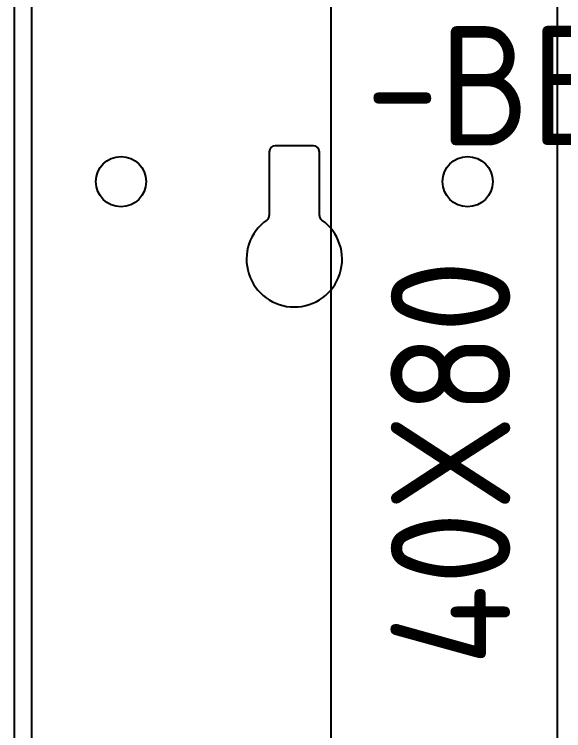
# Model space of a CAD drawing. Header units: millimetres. Extents: x 37984 to 70752, y 14140 to 37584.
# Drawn here: x 45789.5 to 45881.4, y 28579.5 to 28699.5 of the extents above; entities that cross this region are included whole.
import ezdxf
from ezdxf.enums import TextEntityAlignment as Align

# ---------------------------------------------------------------- set-up
doc = ezdxf.new("R2010")
doc.units = ezdxf.units.MM
doc.layers.add('! NO PLOT !', color=7, linetype='Continuous', true_color=0xff75dd, plot=False)
doc.layers.add('000-PI-Oprema', color=30, linetype='Continuous', lineweight=5)
doc.layers.add('000-PI_TEXT', color=7, linetype='Continuous')
doc.layers.add('002-PI-Kabelska kanalica', color=150, linetype='Continuous')
doc.styles.add('PI0', font='isocpeur.ttf', dxfattribs={"width": 0.9})

# ---------------------------------------------------------------- blocks, each defined once
blk = doc.blocks.new('8606.000_montažna')
at = {"layer": '! NO PLOT !'}
blk.add_line((51182.39, 38449.42), (51182.39, 36559.42), dxfattribs=at)
blk = doc.blocks.new('*U649')
at = {"layer": '002-PI-Kabelska kanalica'}
blk.add_line((-20, -100), (-20, 70), dxfattribs=at)
blk = doc.blocks.new('spojnica')
at = {"layer": '! NO PLOT !', "transparency": 33554687}
for p, q in [((44768.49, 28811.5), (44768.49, 26919.4)), ((44856.49, 28811.5), (44856.49, 26919.4)), ((44815.69, 28777.5), (44809.29, 28777.5)), ((44808.29, 28776.5), (44808.29, 28765.85)), ((44816.69, 28765.85), (44816.69, 28776.5))]:
    blk.add_line(p, q, dxfattribs=at)
for centre in [(44783.49, 28771.5), (44841.49, 28771.5)]:
    blk.add_circle(centre, 4.2, dxfattribs=at)
for centre, radius, start, end in [((44809.29, 28776.5), 1, 90, 180), ((44815.69, 28776.5), 1, 0, 90), ((44807.29, 28765.85), 1, 305.2944, 0), ((44817.69, 28765.85), 1, 180, 234.7056), ((44812.49, 28758.5), 8, 125.2944, 54.7056)]:
    blk.add_arc(centre, radius, start, end, dxfattribs=at)

msp = doc.modelspace()

# ---------------------------------------------------------------- block references
msp.add_blockref('*U649', (45862.483, 28639.404))
at = {"layer": '000-PI-Oprema'}
for name, p in [('8606.000_montažna', (-5392.912, -9740.014)), ('spojnica', (1023.847, -100))]:
    msp.add_blockref(name, p, dxfattribs=at)

# ---------------------------------------------------------------- texts
at = {"insert": (45862.483, 28624.404), "char_height": 20, "width": 16.78721, "attachment_point": 5, "rotation": 90, "style": 'PI0'}
msp.add_mtext('{\\fISOCPEUR|b0|i0|c238|p34;40}X{\\fISOCPEUR|b0|i0|c238|p34;8}0', dxfattribs=at)
at = {"layer": '000-PI_TEXT', "color": 0, "style": 'PI0', "width": 0.9}
msp.add_text('-BE 191 06', height=20, dxfattribs=at).set_placement((45908.333, 28687.608), align=Align.MIDDLE)

doc.saveas('drawing.dxf')
